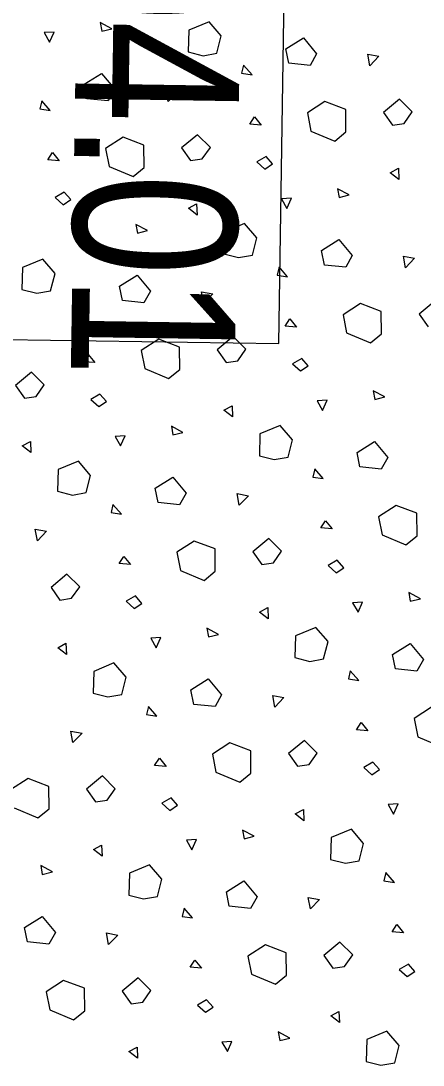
# Model space of a CAD drawing. Header units: metres. Extents: x -19025 to 34897, y -14024 to 26069.
# Drawn here: x -12371 to -12126, y -892 to -255 of the extents above; entities that cross this region are included whole.
import ezdxf

# ---------------------------------------------------------------- set-up
doc = ezdxf.new("R2010")
doc.units = ezdxf.units.M
doc.header["$MEASUREMENT"] = 0
doc.linetypes.add('Strichlinie mittel', pattern=[0.15, 0.1, -0.05])
doc.layers.add('930 Beschriftung Allgemein', color=7, linetype='Continuous')
doc.layers.add('937 Beschriftung Detail', color=7, linetype='Continuous')
doc.styles.add('ERSTELLTER_STIL_9', font='arial.ttf', dxfattribs={"width": 0.8})

# ---------------------------------------------------------------- blocks, each defined once
blk = doc.blocks.new('*X767')
at = {"layer": '930 Beschriftung Allgemein', "color": 254, "linetype": 'Continuous', "lineweight": 9, "true_color": 0xd4d4d4}
for p, q in [((-14.07395, 4.04712), (-14.07301, 4.04181)), ((-14.0669, 4.04335), (-14.07395, 4.04712)), ((-14.07301, 4.04181), (-14.0669, 4.04335)), ((-14.00759, 4.04762), (-14.01991, 4.04248)), ((-14.00012, 4.0389), (-14.00759, 4.04762)), ((-14.10212, 4.04133), (-14.10822, 4.04094)), ((-14.10822, 4.04094), (-14.10491, 4.03513)), ((-14.10491, 4.03513), (-14.10212, 4.04133)), ((-14.01991, 4.04248), (-14.02031, 4.02918)), ((-14.00282, 4.02838), (-14.00012, 4.0389)), ((-13.96073, 4.03116), (-13.95005, 4.03784)), ((-13.95005, 4.03784), (-13.94194, 4.02809)), ((-13.95895, 4.02235), (-13.96073, 4.03116)), ((-14.02031, 4.02918), (-14.01123, 4.0269)), ((-14.01123, 4.0269), (-14.00282, 4.02838)), ((-13.94194, 4.02809), (-13.94593, 4.021)), ((-13.91076, 4.0278), (-13.90391, 4.0265)), ((-13.90951, 4.02072), (-13.91076, 4.0278)), ((-13.90391, 4.0265), (-13.90951, 4.02072)), ((-13.98652, 4.02117), (-13.98769, 4.01617)), ((-13.98137, 4.01523), (-13.98652, 4.02117)), ((-13.94593, 4.021), (-13.95895, 4.02235)), ((-14.08383, 4.00946), (-14.07315, 4.01613)), ((-14.07315, 4.01613), (-14.06504, 4.00638)), ((-13.98769, 4.01617), (-13.98137, 4.01523)), ((-14.08205, 4.00065), (-14.08383, 4.00946)), ((-14.06504, 4.00638), (-14.06904, 3.99929)), ((-14.03386, 4.0061), (-14.02701, 4.0048)), ((-14.03261, 3.99902), (-14.03386, 4.0061)), ((-14.10962, 3.99946), (-14.11079, 3.99447)), ((-14.10447, 3.99353), (-14.10962, 3.99946)), ((-14.06904, 3.99929), (-14.08205, 4.00065)), ((-14.02701, 4.0048), (-14.03261, 3.99902)), ((-13.93692, 3.99888), (-13.94757, 3.99199)), ((-13.9242, 3.99405), (-13.93692, 3.99888)), ((-13.89144, 4.00042), (-13.90119, 3.99232)), ((-13.88368, 3.99266), (-13.89144, 4.00042)), ((-14.11079, 3.99447), (-14.10447, 3.99353)), ((-13.92407, 3.98038), (-13.9242, 3.99405)), ((-13.90119, 3.99232), (-13.89572, 3.98461)), ((-13.8886, 3.98564), (-13.88368, 3.99266)), ((-13.9828, 3.98513), (-13.97992, 3.98952)), ((-13.97992, 3.98952), (-13.97585, 3.98453)), ((-13.94757, 3.99199), (-13.9454, 3.98096)), ((-13.97585, 3.98453), (-13.9828, 3.98513)), ((-13.9454, 3.98096), (-13.93086, 3.97485)), ((-13.93086, 3.97485), (-13.92407, 3.98038)), ((-13.89572, 3.98461), (-13.8886, 3.98564)), ((-14.06002, 3.97718), (-14.07067, 3.97028)), ((-14.0473, 3.97235), (-14.06002, 3.97718)), ((-14.01454, 3.97872), (-14.02429, 3.97061)), ((-14.00678, 3.97096), (-14.01454, 3.97872)), ((-14.1059, 3.96342), (-14.10302, 3.96781)), ((-14.10302, 3.96781), (-14.09895, 3.96282)), ((-14.07067, 3.97028), (-14.0685, 3.95925)), ((-14.04718, 3.95868), (-14.0473, 3.97235)), ((-14.02429, 3.97061), (-14.01882, 3.9629)), ((-14.0117, 3.96393), (-14.00678, 3.97096)), ((-14.09895, 3.96282), (-14.1059, 3.96342)), ((-14.01882, 3.9629), (-14.0117, 3.96393)), ((-13.97278, 3.9654), (-13.97837, 3.96214)), ((-13.97837, 3.96214), (-13.97349, 3.95775)), ((-13.97349, 3.95775), (-13.96879, 3.96086)), ((-13.96879, 3.96086), (-13.97278, 3.9654)), ((-14.0685, 3.95925), (-14.05396, 3.95315)), ((-14.05396, 3.95315), (-14.04718, 3.95868)), ((-13.89707, 3.95553), (-13.89207, 3.95824)), ((-13.89179, 3.95145), (-13.89707, 3.95553)), ((-13.89207, 3.95824), (-13.89179, 3.95145)), ((-14.09588, 3.9437), (-14.10147, 3.94043)), ((-14.09189, 3.93915), (-14.09588, 3.9437)), ((-13.92914, 3.94573), (-13.92821, 3.94042)), ((-13.92209, 3.94195), (-13.92914, 3.94573)), ((-13.92821, 3.94042), (-13.92209, 3.94195)), ((-14.10147, 3.94043), (-14.09659, 3.93604)), ((-14.09659, 3.93604), (-14.09189, 3.93915)), ((-14.02017, 3.93383), (-14.01517, 3.93653)), ((-14.01517, 3.93653), (-14.01489, 3.92974)), ((-13.95732, 3.93993), (-13.96341, 3.93954)), ((-13.96341, 3.93954), (-13.9601, 3.93374)), ((-13.9601, 3.93374), (-13.95732, 3.93993)), ((-14.01489, 3.92974), (-14.02017, 3.93383)), ((-14.05224, 3.92402), (-14.05131, 3.91871)), ((-14.04519, 3.92024), (-14.05224, 3.92402)), ((-13.98588, 3.92452), (-13.99821, 3.91938)), ((-13.97841, 3.9158), (-13.98588, 3.92452)), ((-14.08042, 3.91823), (-14.08651, 3.91784)), ((-14.08651, 3.91784), (-14.0832, 3.91203)), ((-14.0832, 3.91203), (-14.08042, 3.91823)), ((-14.05131, 3.91871), (-14.04519, 3.92024)), ((-13.99821, 3.91938), (-13.9986, 3.90608)), ((-13.98112, 3.90528), (-13.97841, 3.9158)), ((-13.93903, 3.90806), (-13.92834, 3.91474)), ((-13.92834, 3.91474), (-13.92023, 3.90499)), ((-13.9986, 3.90608), (-13.98953, 3.9038)), ((-13.98953, 3.9038), (-13.98112, 3.90528)), ((-13.93725, 3.89925), (-13.93903, 3.90806)), ((-13.92023, 3.90499), (-13.92423, 3.89789)), ((-13.88905, 3.9047), (-13.8822, 3.9034)), ((-13.8878, 3.89762), (-13.88905, 3.9047)), ((-13.8822, 3.9034), (-13.8878, 3.89762)), ((-14.12131, 3.89767), (-14.1217, 3.88437)), ((-14.10898, 3.90281), (-14.12131, 3.89767)), ((-14.10151, 3.89409), (-14.10898, 3.90281)), ((-13.96481, 3.89807), (-13.96599, 3.89307)), ((-13.95966, 3.89213), (-13.96481, 3.89807)), ((-13.92423, 3.89789), (-13.93725, 3.89925)), ((-14.10422, 3.88357), (-14.10151, 3.89409)), ((-14.06213, 3.88636), (-14.05144, 3.89303)), ((-14.05144, 3.89303), (-14.04333, 3.88328)), ((-13.96599, 3.89307), (-13.95966, 3.89213)), ((-14.1217, 3.88437), (-14.11263, 3.88209)), ((-14.06035, 3.87754), (-14.06213, 3.88636)), ((-14.11263, 3.88209), (-14.10422, 3.88357)), ((-14.04333, 3.88328), (-14.04733, 3.87619)), ((-14.01215, 3.883), (-14.0053, 3.88169)), ((-14.0109, 3.87592), (-14.01215, 3.883)), ((-14.0053, 3.88169), (-14.0109, 3.87592)), ((-14.08792, 3.87636), (-14.08909, 3.87136)), ((-14.08909, 3.87136), (-14.08276, 3.87043)), ((-14.08276, 3.87043), (-14.08792, 3.87636)), ((-14.04733, 3.87619), (-14.06035, 3.87754)), ((-13.91521, 3.87578), (-13.92586, 3.86888)), ((-13.9025, 3.87095), (-13.91521, 3.87578)), ((-13.86973, 3.87732), (-13.87948, 3.86921)), ((-13.96109, 3.86203), (-13.95821, 3.86641)), ((-13.95821, 3.86641), (-13.95414, 3.86143)), ((-13.92586, 3.86888), (-13.92369, 3.85786)), ((-13.90237, 3.85728), (-13.9025, 3.87095)), ((-13.87948, 3.86921), (-13.87402, 3.86151)), ((-13.95414, 3.86143), (-13.96109, 3.86203)), ((-14.03831, 3.85408), (-14.04896, 3.84718)), ((-14.0256, 3.84924), (-14.03831, 3.85408)), ((-13.99283, 3.85562), (-14.00258, 3.84751)), ((-13.98508, 3.84786), (-13.99283, 3.85562)), ((-13.92369, 3.85786), (-13.90915, 3.85175)), ((-13.90915, 3.85175), (-13.90237, 3.85728)), ((-14.04896, 3.84718), (-14.04679, 3.83615)), ((-14.02547, 3.83558), (-14.0256, 3.84924)), ((-14.00258, 3.84751), (-13.99712, 3.8398)), ((-13.99, 3.84083), (-13.98508, 3.84786)), ((-14.08419, 3.84032), (-14.08132, 3.84471)), ((-14.07724, 3.83972), (-14.08419, 3.84032)), ((-14.08132, 3.84471), (-14.07724, 3.83972)), ((-13.99712, 3.8398), (-13.99, 3.84083)), ((-13.95108, 3.8423), (-13.95666, 3.83904)), ((-13.94708, 3.83776), (-13.95108, 3.8423)), ((-14.11593, 3.83391), (-14.12568, 3.8258)), ((-14.10818, 3.82615), (-14.11593, 3.83391)), ((-14.04679, 3.83615), (-14.03225, 3.83005)), ((-14.03225, 3.83005), (-14.02547, 3.83558)), ((-13.95666, 3.83904), (-13.95178, 3.83465)), ((-13.95178, 3.83465), (-13.94708, 3.83776)), ((-14.12568, 3.8258), (-14.12022, 3.8181)), ((-14.1131, 3.81912), (-14.10818, 3.82615)), ((-14.07418, 3.8206), (-14.07976, 3.81733)), ((-14.07018, 3.81605), (-14.07418, 3.8206)), ((-13.90744, 3.82263), (-13.9065, 3.81731)), ((-13.90038, 3.81885), (-13.90744, 3.82263)), ((-14.12022, 3.8181), (-14.1131, 3.81912)), ((-14.07976, 3.81733), (-14.07488, 3.81294)), ((-14.07488, 3.81294), (-14.07018, 3.81605)), ((-13.93561, 3.81683), (-13.9417, 3.81644)), ((-13.9417, 3.81644), (-13.9384, 3.81064)), ((-13.9384, 3.81064), (-13.93561, 3.81683)), ((-13.9065, 3.81731), (-13.90038, 3.81885)), ((-13.99847, 3.81073), (-13.99347, 3.81343)), ((-13.99318, 3.80664), (-13.99847, 3.81073)), ((-13.99347, 3.81343), (-13.99318, 3.80664)), ((-13.96417, 3.80142), (-13.9765, 3.79628)), ((-13.9567, 3.7927), (-13.96417, 3.80142)), ((-14.05871, 3.79513), (-14.0648, 3.79474)), ((-14.0615, 3.78893), (-14.05871, 3.79513)), ((-14.03054, 3.80092), (-14.0296, 3.79561)), ((-14.02348, 3.79714), (-14.03054, 3.80092)), ((-14.0296, 3.79561), (-14.02348, 3.79714)), ((-13.9765, 3.79628), (-13.97689, 3.78298)), ((-14.12157, 3.78902), (-14.11657, 3.79173)), ((-14.11628, 3.78493), (-14.12157, 3.78902)), ((-14.11657, 3.79173), (-14.11628, 3.78493)), ((-14.0648, 3.79474), (-14.0615, 3.78893)), ((-13.95941, 3.78218), (-13.9567, 3.7927)), ((-13.91732, 3.78496), (-13.90663, 3.79164)), ((-13.90663, 3.79164), (-13.89853, 3.78189)), ((-13.97689, 3.78298), (-13.96782, 3.7807)), ((-13.96782, 3.7807), (-13.95941, 3.78218)), ((-13.91554, 3.77615), (-13.91732, 3.78496)), ((-14.08727, 3.77971), (-14.0996, 3.77457)), ((-14.0798, 3.77099), (-14.08727, 3.77971)), ((-13.90252, 3.77479), (-13.91554, 3.77615)), ((-13.89853, 3.78189), (-13.90252, 3.77479)), ((-14.0996, 3.77457), (-14.09999, 3.76127)), ((-14.08251, 3.76047), (-14.0798, 3.77099)), ((-14.04042, 3.76326), (-14.02973, 3.76993)), ((-14.02973, 3.76993), (-14.02163, 3.76018)), ((-13.94311, 3.77497), (-13.94428, 3.76997)), ((-13.94428, 3.76997), (-13.93795, 3.76903)), ((-13.93795, 3.76903), (-13.94311, 3.77497)), ((-14.03864, 3.75444), (-14.04042, 3.76326)), ((-14.09999, 3.76127), (-14.09092, 3.75899)), ((-14.09092, 3.75899), (-14.08251, 3.76047)), ((-14.02163, 3.76018), (-14.02562, 3.75309)), ((-13.99045, 3.7599), (-13.9836, 3.75859)), ((-13.9892, 3.75282), (-13.99045, 3.7599)), ((-13.9836, 3.75859), (-13.9892, 3.75282)), ((-14.06621, 3.75326), (-14.06738, 3.74826)), ((-14.06106, 3.74733), (-14.06621, 3.75326)), ((-14.02562, 3.75309), (-14.03864, 3.75444)), ((-13.89351, 3.75268), (-13.90416, 3.74578)), ((-13.88079, 3.74785), (-13.89351, 3.75268)), ((-14.06738, 3.74826), (-14.06106, 3.74733)), ((-13.90416, 3.74578), (-13.90198, 3.73476)), ((-13.88066, 3.73418), (-13.88079, 3.74785)), ((-14.11355, 3.73819), (-14.1067, 3.73689)), ((-14.1123, 3.73111), (-14.11355, 3.73819)), ((-13.93939, 3.73893), (-13.93651, 3.74331)), ((-13.93243, 3.73833), (-13.93939, 3.73893)), ((-13.93651, 3.74331), (-13.93243, 3.73833)), ((-14.1067, 3.73689), (-14.1123, 3.73111)), ((-13.97113, 3.73252), (-13.98088, 3.72441)), ((-13.96337, 3.72476), (-13.97113, 3.73252)), ((-13.90198, 3.73476), (-13.88744, 3.72865)), ((-13.88744, 3.72865), (-13.88066, 3.73418)), ((-14.01661, 3.73097), (-14.02726, 3.72408)), ((-14.00389, 3.72614), (-14.01661, 3.73097)), ((-14.00376, 3.71248), (-14.00389, 3.72614)), ((-14.06249, 3.71722), (-14.05961, 3.72161)), ((-14.05961, 3.72161), (-14.05554, 3.71662)), ((-14.02726, 3.72408), (-14.02508, 3.71305)), ((-13.98088, 3.72441), (-13.97541, 3.7167)), ((-13.96829, 3.71773), (-13.96337, 3.72476)), ((-13.92937, 3.7192), (-13.93496, 3.71594)), ((-13.92538, 3.71466), (-13.92937, 3.7192)), ((-14.05554, 3.71662), (-14.06249, 3.71722)), ((-14.02508, 3.71305), (-14.01055, 3.70694)), ((-14.01055, 3.70694), (-14.00376, 3.71248)), ((-13.97541, 3.7167), (-13.96829, 3.71773)), ((-13.93496, 3.71594), (-13.93007, 3.71155)), ((-13.93007, 3.71155), (-13.92538, 3.71466)), ((-14.09423, 3.71081), (-14.10398, 3.7027)), ((-14.08647, 3.70305), (-14.09423, 3.71081)), ((-14.10398, 3.7027), (-14.09851, 3.69499)), ((-14.09139, 3.69602), (-14.08647, 3.70305)), ((-13.88573, 3.69952), (-13.8848, 3.69421)), ((-13.87868, 3.69575), (-13.88573, 3.69952)), ((-14.09851, 3.69499), (-14.09139, 3.69602)), ((-14.05247, 3.6975), (-14.05806, 3.69423)), ((-14.05806, 3.69423), (-14.05318, 3.68984)), ((-14.04848, 3.69295), (-14.05247, 3.6975)), ((-13.9139, 3.69373), (-13.92, 3.69334)), ((-13.92, 3.69334), (-13.91669, 3.68754)), ((-13.91669, 3.68754), (-13.9139, 3.69373)), ((-13.8848, 3.69421), (-13.87868, 3.69575)), ((-14.05318, 3.68984), (-14.04848, 3.69295)), ((-13.97676, 3.68763), (-13.97176, 3.69033)), ((-13.97148, 3.68354), (-13.97676, 3.68763)), ((-13.97176, 3.69033), (-13.97148, 3.68354)), ((-14.00883, 3.67782), (-14.0079, 3.67251)), ((-14.00178, 3.67404), (-14.00883, 3.67782)), ((-14.0079, 3.67251), (-14.00178, 3.67404)), ((-13.94247, 3.67832), (-13.9548, 3.67318)), ((-13.935, 3.6696), (-13.94247, 3.67832)), ((-14.09986, 3.66592), (-14.09486, 3.66863)), ((-14.09486, 3.66863), (-14.09458, 3.66183)), ((-14.03701, 3.67203), (-14.0431, 3.67164)), ((-14.0431, 3.67164), (-14.03979, 3.66583)), ((-14.03979, 3.66583), (-14.03701, 3.67203)), ((-13.9548, 3.67318), (-13.95519, 3.65987)), ((-13.93771, 3.65908), (-13.935, 3.6696)), ((-13.89562, 3.66186), (-13.88493, 3.66854)), ((-13.88493, 3.66854), (-13.87682, 3.65879)), ((-14.09458, 3.66183), (-14.09986, 3.66592)), ((-13.89383, 3.65305), (-13.89562, 3.66186)), ((-14.06557, 3.65661), (-14.0779, 3.65147)), ((-14.0581, 3.64789), (-14.06557, 3.65661)), ((-13.95519, 3.65987), (-13.94612, 3.65759)), ((-13.94612, 3.65759), (-13.93771, 3.65908)), ((-13.87682, 3.65879), (-13.88082, 3.65169)), ((-14.0779, 3.65147), (-14.07829, 3.63817)), ((-13.9214, 3.65187), (-13.92257, 3.64687)), ((-13.91625, 3.64593), (-13.9214, 3.65187)), ((-13.88082, 3.65169), (-13.89383, 3.65305)), ((-14.06081, 3.63737), (-14.0581, 3.64789)), ((-14.01872, 3.64016), (-14.00803, 3.64683)), ((-14.00803, 3.64683), (-13.99992, 3.63708)), ((-13.92257, 3.64687), (-13.91625, 3.64593)), ((-14.07829, 3.63817), (-14.06922, 3.63589)), ((-14.06922, 3.63589), (-14.06081, 3.63737)), ((-14.01693, 3.63134), (-14.01872, 3.64016)), ((-13.99992, 3.63708), (-14.00392, 3.62999)), ((-13.96874, 3.6368), (-13.96189, 3.63549)), ((-13.96749, 3.62971), (-13.96874, 3.6368)), ((-14.0445, 3.63016), (-14.04568, 3.62516)), ((-14.03935, 3.62422), (-14.0445, 3.63016)), ((-14.00392, 3.62999), (-14.01693, 3.63134)), ((-13.96189, 3.63549), (-13.96749, 3.62971)), ((-13.8718, 3.62958), (-13.88245, 3.62268)), ((-14.04568, 3.62516), (-14.03935, 3.62422)), ((-13.91768, 3.61583), (-13.9148, 3.62021)), ((-13.9148, 3.62021), (-13.91073, 3.61523)), ((-13.88245, 3.62268), (-13.88028, 3.61166)), ((-14.09184, 3.61509), (-14.08499, 3.61379)), ((-14.09059, 3.60801), (-14.09184, 3.61509)), ((-14.08499, 3.61379), (-14.09059, 3.60801)), ((-13.91073, 3.61523), (-13.91768, 3.61583)), ((-13.88028, 3.61166), (-13.86574, 3.60555)), ((-13.9949, 3.60787), (-14.00555, 3.60098)), ((-13.98219, 3.60304), (-13.9949, 3.60787)), ((-13.94942, 3.60941), (-13.95917, 3.60131)), ((-13.94166, 3.60166), (-13.94942, 3.60941)), ((-14.04078, 3.59412), (-14.0379, 3.59851)), ((-14.0379, 3.59851), (-14.03383, 3.59352)), ((-14.00555, 3.60098), (-14.00338, 3.58995)), ((-13.98206, 3.58937), (-13.98219, 3.60304)), ((-13.95917, 3.60131), (-13.95371, 3.5936)), ((-13.94659, 3.59463), (-13.94166, 3.60166)), ((-14.03383, 3.59352), (-14.04078, 3.59412)), ((-13.95371, 3.5936), (-13.94659, 3.59463)), ((-13.90766, 3.5961), (-13.91325, 3.59283)), ((-13.91325, 3.59283), (-13.90837, 3.58845)), ((-13.90837, 3.58845), (-13.90367, 3.59156)), ((-13.90367, 3.59156), (-13.90766, 3.5961)), ((-14.118, 3.58617), (-14.12865, 3.57927)), ((-14.10529, 3.58134), (-14.118, 3.58617)), ((-14.07252, 3.58771), (-14.08227, 3.5796)), ((-14.06477, 3.57995), (-14.07252, 3.58771)), ((-14.00338, 3.58995), (-13.98884, 3.58384)), ((-13.98884, 3.58384), (-13.98206, 3.58937)), ((-14.10516, 3.56767), (-14.10529, 3.58134)), ((-14.08227, 3.5796), (-14.07681, 3.57189)), ((-14.06969, 3.57292), (-14.06477, 3.57995)), ((-14.07681, 3.57189), (-14.06969, 3.57292)), ((-14.03077, 3.57439), (-14.03635, 3.57113)), ((-14.02677, 3.56985), (-14.03077, 3.57439)), ((-14.12648, 3.56824), (-14.11194, 3.56214)), ((-14.11194, 3.56214), (-14.10516, 3.56767)), ((-14.03635, 3.57113), (-14.03147, 3.56674)), ((-14.03147, 3.56674), (-14.02677, 3.56985)), ((-13.95505, 3.56452), (-13.95005, 3.56723)), ((-13.95005, 3.56723), (-13.94977, 3.56044)), ((-13.8922, 3.57063), (-13.89829, 3.57024)), ((-13.89829, 3.57024), (-13.89498, 3.56444)), ((-13.89498, 3.56444), (-13.8922, 3.57063)), ((-13.94977, 3.56044), (-13.95505, 3.56452)), ((-13.98713, 3.55472), (-13.98619, 3.54941)), ((-13.98007, 3.55094), (-13.98713, 3.55472)), ((-13.92076, 3.55522), (-13.93309, 3.55008)), ((-13.91329, 3.54649), (-13.92076, 3.55522)), ((-14.0153, 3.54892), (-14.02139, 3.54854)), ((-14.02139, 3.54854), (-14.01809, 3.54273)), ((-14.01809, 3.54273), (-14.0153, 3.54892)), ((-13.98619, 3.54941), (-13.98007, 3.55094)), ((-13.93309, 3.55008), (-13.93348, 3.53677)), ((-14.07815, 3.54282), (-14.07316, 3.54553)), ((-14.07287, 3.53873), (-14.07815, 3.54282)), ((-14.07316, 3.54553), (-14.07287, 3.53873)), ((-13.916, 3.53598), (-13.91329, 3.54649)), ((-13.93348, 3.53677), (-13.92441, 3.53449)), ((-13.92441, 3.53449), (-13.916, 3.53598)), ((-14.11023, 3.53301), (-14.10929, 3.5277)), ((-14.10317, 3.52924), (-14.11023, 3.53301)), ((-14.10929, 3.5277), (-14.10317, 3.52924)), ((-14.05619, 3.52837), (-14.05658, 3.51507)), ((-14.04386, 3.53351), (-14.05619, 3.52837)), ((-14.03639, 3.52479), (-14.04386, 3.53351)), ((-13.8997, 3.52877), (-13.90087, 3.52377)), ((-13.89454, 3.52283), (-13.8997, 3.52877)), ((-14.0391, 3.51427), (-14.03639, 3.52479)), ((-13.99701, 3.51705), (-13.98632, 3.52373)), ((-13.98632, 3.52373), (-13.97821, 3.51398)), ((-13.90087, 3.52377), (-13.89454, 3.52283)), ((-14.05658, 3.51507), (-14.04751, 3.51279)), ((-13.99523, 3.50824), (-13.99701, 3.51705)), ((-14.04751, 3.51279), (-14.0391, 3.51427)), ((-13.97821, 3.51398), (-13.98221, 3.50689)), ((-13.94703, 3.51369), (-13.94019, 3.51239)), ((-13.94578, 3.50661), (-13.94703, 3.51369)), ((-13.94019, 3.51239), (-13.94578, 3.50661)), ((-14.12011, 3.49535), (-14.10942, 3.50202)), ((-14.10942, 3.50202), (-14.10132, 3.49227)), ((-14.0228, 3.50706), (-14.02397, 3.50206)), ((-14.02397, 3.50206), (-14.01764, 3.50112)), ((-14.01764, 3.50112), (-14.0228, 3.50706)), ((-13.98221, 3.50689), (-13.99523, 3.50824)), ((-13.89597, 3.49273), (-13.8931, 3.49711)), ((-13.8931, 3.49711), (-13.88902, 3.49213)), ((-14.11833, 3.48654), (-14.12011, 3.49535)), ((-14.10132, 3.49227), (-14.10531, 3.48518)), ((-14.07013, 3.49199), (-14.06329, 3.49069)), ((-14.06889, 3.48491), (-14.07013, 3.49199)), ((-14.06329, 3.49069), (-14.06889, 3.48491)), ((-13.88902, 3.49213), (-13.89597, 3.49273)), ((-14.10531, 3.48518), (-14.11833, 3.48654)), ((-13.9732, 3.48477), (-13.98384, 3.47788)), ((-13.96048, 3.47994), (-13.9732, 3.48477)), ((-13.92772, 3.48631), (-13.93747, 3.47821)), ((-13.91996, 3.47855), (-13.92772, 3.48631)), ((-13.98384, 3.47788), (-13.98167, 3.46685)), ((-13.96035, 3.46627), (-13.96048, 3.47994)), ((-13.93747, 3.47821), (-13.932, 3.4705)), ((-13.92488, 3.47153), (-13.91996, 3.47855)), ((-14.01907, 3.47102), (-14.0162, 3.47541)), ((-14.01212, 3.47042), (-14.01907, 3.47102)), ((-14.0162, 3.47541), (-14.01212, 3.47042)), ((-13.932, 3.4705), (-13.92488, 3.47153)), ((-13.88596, 3.473), (-13.89154, 3.46973)), ((-13.88196, 3.46846), (-13.88596, 3.473)), ((-14.05082, 3.46461), (-14.06057, 3.4565)), ((-14.04306, 3.45685), (-14.05082, 3.46461)), ((-13.98167, 3.46685), (-13.96713, 3.46074)), ((-13.96713, 3.46074), (-13.96035, 3.46627)), ((-13.89154, 3.46973), (-13.88666, 3.46535)), ((-13.88666, 3.46535), (-13.88196, 3.46846)), ((-14.0963, 3.46307), (-14.10695, 3.45617)), ((-14.08358, 3.45824), (-14.0963, 3.46307)), ((-14.08345, 3.44457), (-14.08358, 3.45824)), ((-14.10695, 3.45617), (-14.10477, 3.44514)), ((-14.06057, 3.4565), (-14.0551, 3.44879)), ((-14.04798, 3.44982), (-14.04306, 3.45685)), ((-14.00906, 3.45129), (-14.01464, 3.44803)), ((-14.00506, 3.44675), (-14.00906, 3.45129)), ((-14.10477, 3.44514), (-14.09023, 3.43904)), ((-14.0551, 3.44879), (-14.04798, 3.44982)), ((-14.01464, 3.44803), (-14.00976, 3.44364)), ((-14.00976, 3.44364), (-14.00506, 3.44675)), ((-14.09023, 3.43904), (-14.08345, 3.44457)), ((-13.93335, 3.44142), (-13.92835, 3.44413)), ((-13.92806, 3.43734), (-13.93335, 3.44142)), ((-13.92835, 3.44413), (-13.92806, 3.43734)), ((-13.89906, 3.43212), (-13.91138, 3.42698)), ((-13.89159, 3.42339), (-13.89906, 3.43212)), ((-13.99359, 3.42582), (-13.99969, 3.42543)), ((-13.99638, 3.41963), (-13.99359, 3.42582)), ((-13.96542, 3.43162), (-13.96448, 3.42631)), ((-13.95837, 3.42784), (-13.96542, 3.43162)), ((-13.96448, 3.42631), (-13.95837, 3.42784)), ((-13.91138, 3.42698), (-13.91178, 3.41367)), ((-14.05645, 3.41972), (-14.05145, 3.42242)), ((-14.05116, 3.41563), (-14.05645, 3.41972)), ((-14.05145, 3.42242), (-14.05116, 3.41563)), ((-13.99969, 3.42543), (-13.99638, 3.41963)), ((-13.89429, 3.41288), (-13.89159, 3.42339)), ((-13.91178, 3.41367), (-13.9027, 3.41139)), ((-13.9027, 3.41139), (-13.89429, 3.41288))]:
    blk.add_line(p, q, dxfattribs=at)
blk = doc.blocks.new('Schraffur_1_1', base_point=(4.69705, 0))
at = {"layer": '930 Beschriftung Allgemein', "color": 254, "linetype": 'Strichlinie mittel', "lineweight": 9, "true_color": 0xd4d4d4}
blk.add_blockref('*X767', (0, 0), dxfattribs=at)

msp = doc.modelspace()

# ---------------------------------------------------------------- linework, layer by layer
at = {"layer": '937 Beschriftung Detail', "color": 7, "linetype": 'Continuous', "lineweight": 13, "flags": 128}
msp.add_lwpolyline([(-12352.893, 1366.3), (-12380.868, -449.156), (-12213.745, -451.731), (-12185.77, 1363.725), (-12352.893, 1366.3)], close=True, dxfattribs=at)

# ---------------------------------------------------------------- block references
at = {"layer": '930 Beschriftung Allgemein', "color": 254, "linetype": 'Strichlinie mittel', "lineweight": 9, "true_color": 0xd4d4d4, "xscale": 1000, "yscale": 1000, "zscale": 1000}
msp.add_blockref('Schraffur_1_1', (6448.38, -4303.067), dxfattribs=at)

# ---------------------------------------------------------------- texts
at = {"layer": '937 Beschriftung Detail', "color": 7, "linetype": 'Continuous', "lineweight": 13, "insert": (-12342.547, 1361.14), "char_height": 100, "attachment_point": 7, "rotation": 269.1172, "style": 'ERSTELLTER_STIL_9'}
msp.add_mtext('\\A1;{\\pql;\\fArial|b0|i0|c0|p0;\\W0.800000;Aufschübling Kiesdach \\fArial|b0|i0|c0|p0;\\W0.800000;LD 537.04.01}', dxfattribs=at)

doc.saveas('drawing.dxf')
